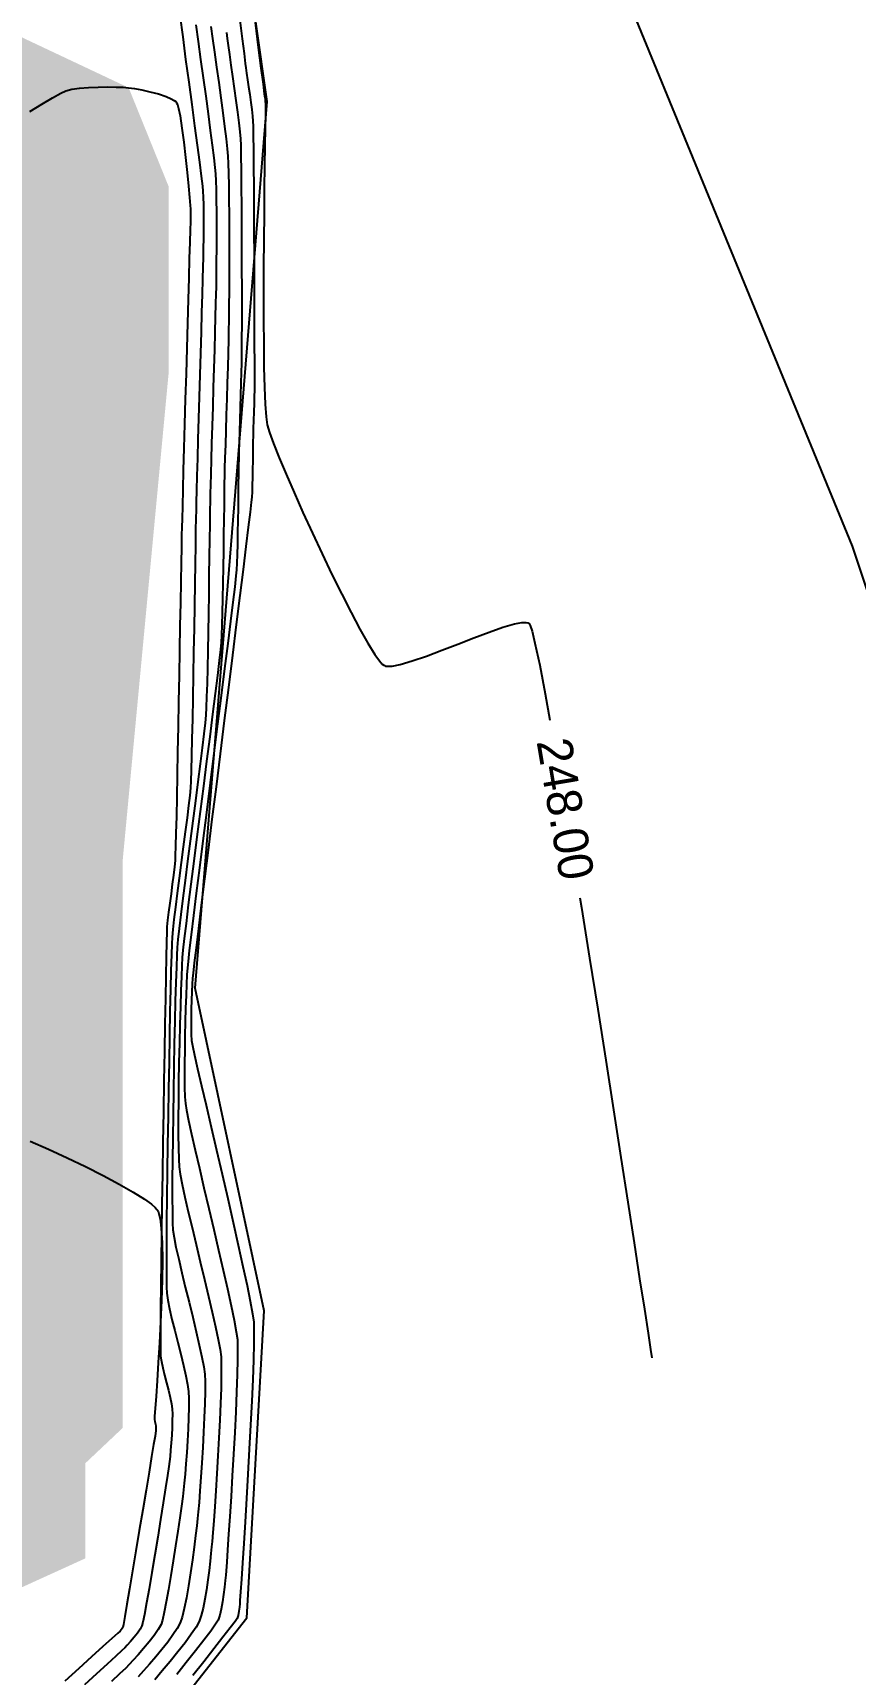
# Model space of a CAD drawing. Header units: metres. Extents: x 708941 to 724052, y 5405153 to 5413472.
# Drawn here: x 710431.5 to 710525.8, y 5412166.7 to 5412354.8 of the extents above; entities that cross this region are included whole.
import ezdxf

# ---------------------------------------------------------------- set-up
doc = ezdxf.new("R2010")
doc.units = ezdxf.units.M
doc.header["$LTSCALE"] = 12.7
doc.header["$MEASUREMENT"] = 0
for name, color, linetype in [('CONT-MJR1', 252, 'Continuous'), ('CONT-MNR1', 251, 'Continuous'), ('contornos2', 7, 'Continuous'), ('poligono colbun', 7, 'Continuous'), ('rio', 251, 'Continuous')]:
    doc.layers.add(name, color=color, linetype=linetype)

msp = doc.modelspace()

# ---------------------------------------------------------------- hatches: boundary and pattern name
at = {"layer": 'rio'}
h = msp.add_hatch(dxfattribs=at)
h.set_pattern_fill('MUDST', color=256, scale=15, style=0)
h.paths.add_polyline_path([(709010.72, 5411936.38), (709004.98, 5411946.45), (709001.25, 5411958.08), (708996.13, 5411975.99), (709012.7, 5411962.98), (709030.78, 5411956.49), (709044.53, 5411951.18), (709074.83, 5411950.28), (709089.61, 5411951.82), (709102.43, 5411952.02), (709123.56, 5411954.63), (709134.73, 5411956.95), (709145.4, 5411956.95), (709168.41, 5411955.62), (709183.3, 5411955.53), (709187.67, 5411955.43), (709193.87, 5411958.4), (709194.56, 5411957.99), (709200.68, 5411965.39), (709203.1, 5411977.2), (709205.58, 5411984.02), (709211.33, 5411990.28), (709223.71, 5411994.78), (709231.07, 5411997.27), (709241.21, 5411994.8), (709265.58, 5411997.08), (709286.39, 5412000.38), (709297.9, 5412001.91), (709315.21, 5411997.24), (709326.72, 5411992.03), (709345.09, 5411985.93), (709355.27, 5411979.45), (709376.46, 5411975.37), (709391.72, 5411975.3), (709413.08, 5411978.61), (709438.83, 5411980.92), (709461.63, 5411986.21), (709475.6, 5411989.01), (709492.86, 5411992.74), (709503.45, 5411993.79), (709515.24, 5411993.79), (709532.63, 5411987.71), (709547.37, 5411983.51), (709564.71, 5411977.95), (709575.63, 5411973.62), (709587.68, 5411967.04), (709601.87, 5411958.6), (709607.56, 5411954.31), (709621.49, 5411940.03), (709647.9, 5411909.14), (709660.4, 5411897.76), (709669.81, 5411887.81), (709676.49, 5411876.15), (709682.2, 5411869.04), (709705.75, 5411878.05), (709736, 5411893.04), (709750.64, 5411899.41), (709758.05, 5411906.33), (709764.85, 5411916.27), (709770.13, 5411926.57), (709778.25, 5411949.25), (709785.66, 5411970.64), (709786.5, 5411979.16), (709785.1, 5411992.95), (709785.1, 5412008.74), (709787.55, 5412022.89), (709795.83, 5412039.06), (709803.3, 5412045.65), (709812.9, 5412054.28), (709814.49, 5412059.03), (709815.9, 5412060.78), (709822.13, 5412063.75), (709825.31, 5412072.01), (709847.55, 5412106.6), (709866.9, 5412128.06), (709875.05, 5412136.05), (709882.93, 5412155.32), (709888.97, 5412168.35), (709893.2, 5412182.51), (709907.24, 5412209.92), (709938.47, 5412236.97), (709971.6, 5412250.13), (709991.71, 5412252.94), (710005.1, 5412261.1), (710014.56, 5412263.33), (710040.82, 5412267.64), (710057.91, 5412266.41), (710076.56, 5412261.93), (710102.9, 5412255.3), (710112.79, 5412247.31), (710119.45, 5412240.72), (710131.28, 5412231.78), (710145.37, 5412209.63), (710149.4, 5412194.25), (710150.27, 5412166.43), (710139.83, 5412142.28), (710130.23, 5412129.69), (710126.33, 5412121.71), (710117.73, 5412100.96), (710114.13, 5412096.47), (710111.94, 5412085.44), (710111.94, 5412063.54), (710117.58, 5412054.18), (710137.74, 5412018.92), (710146.76, 5412008.05), (710171.4, 5411997.24), (710179.97, 5411993.95), (710184.25, 5412001.58), (710190.69, 5412018), (710194.77, 5412034.37), (710197.31, 5412050.49), (710197.31, 5412064.26), (710199.32, 5412079.72), (710201.37, 5412092.19), (710205.73, 5412098.48), (710214.95, 5412120.36), (710219.48, 5412128.98), (710230.13, 5412139.36), (710235.6, 5412142.44), (710241.85, 5412140.68), (710250.27, 5412138.84), (710280.27, 5412139.46), (710296.04, 5412143.18), (710311.35, 5412143.18), (710329.27, 5412144.22), (710333.88, 5412147.83), (710359.32, 5412147.31), (710368.97, 5412148.45), (710370.82, 5412151.38), (710390.46, 5412160.63), (710398.15, 5412171.03), (710408.65, 5412192.1), (710415.95, 5412204.58), (710425.69, 5412246.2), (710427.89, 5412275.36), (710429.04, 5412328.01), (710428.04, 5412335.01), (710422.46, 5412340.84), (710414.39, 5412351.33), (710395.98, 5412353.91), (710387.66, 5412360.04), (710378.34, 5412372.12), (710377.12, 5412383.36), (710377.12, 5412396.81), (710371.6, 5412397.8), (710368.77, 5412410.55), (710362.93, 5412436.03), (710362.93, 5412455.01), (710369.68, 5412482.49), (710374.05, 5412500.93), (710382.11, 5412513.13), (710396.48, 5412526.77), (710413.79, 5412540.1), (710438.62, 5412552.3), (710472.36, 5412570.37), (710507.51, 5412590.61), (710519.7, 5412579.46), (710499.92, 5412572.63), (710480.98, 5412561.98), (710445.54, 5412543.55), (710413.79, 5412532.5), (710411.05, 5412528.12), (710405.76, 5412520.43), (710394.25, 5412506.93), (710388.85, 5412494.92), (710386.47, 5412476.01), (710382.71, 5412446.17), (710388.72, 5412397.62), (710394.97, 5412383.05), (710398.02, 5412368.11), (710411.09, 5412363.15), (710426.51, 5412356), (710442.45, 5412348.49), (710447.05, 5412337.14), (710447.05, 5412315.92), (710441.78, 5412260.07), (710441.78, 5412194.92), (710437.48, 5412190.86), (710437.48, 5412179.96), (710422.82, 5412173.29), (710418.74, 5412164.82), (710409.45, 5412149.84), (710394.78, 5412136.49), (710379.86, 5412129.78), (710371.88, 5412127.03), (710311.73, 5412127.03), (710308.89, 5412124), (710254.14, 5412121.42), (710236.99, 5412126.6), (710229.16, 5412118.66), (710218.68, 5412095.96), (710213.59, 5412055.1), (710203.57, 5412019.88), (710201.34, 5412006.55), (710198.59, 5411993.54), (710194.4, 5411986.49), (710188.54, 5411983.77), (710175.67, 5411983.77), (710136.96, 5411996.55), (710120.35, 5412009.39), (710098.73, 5412043.32), (710098.73, 5412061.02), (710096.67, 5412091.87), (710100.83, 5412110.83), (710110.63, 5412117.13), (710123.77, 5412149.24), (710130.92, 5412166.36), (710128.79, 5412197.14), (710123.8, 5412211.38), (710113.15, 5412223.6), (710085.02, 5412238.46), (710058.13, 5412249.84), (710029.73, 5412249.84), (710015.06, 5412246.32), (710001.6, 5412242.56), (709992.04, 5412242.56), (709972.27, 5412238.6), (709963.64, 5412235.76), (709954.26, 5412232.26), (709954.26, 5412228.55), (709945.86, 5412220.35), (709925.83, 5412192.24), (709917.05, 5412177.32), (709899.37, 5412144.55), (709894.3, 5412133.07), (709891.48, 5412127.42), (709886.71, 5412118.47), (709886.71, 5412100.95), (709884.61, 5412095.01), (709863.2, 5412086.46), (709839.07, 5412054.84), (709818.25, 5412032.92), (709804.19, 5412017.18), (709804.19, 5411995.52), (709809.04, 5411990.11), (709796.13, 5411953.84), (709781.68, 5411916.41), (709768.27, 5411889.66), (709746.93, 5411879.08), (709713.1, 5411863.01), (709689.29, 5411855.41), (709697.02, 5411835.95), (709708.2, 5411825.46), (709725.86, 5411817.9), (709778.24, 5411813.93), (709792.75, 5411813.93), (709806.43, 5411818.64), (709820.66, 5411821.87), (709831.69, 5411824.63), (709853.8, 5411835.25), (709879.02, 5411846.88), (709921.68, 5411861.15), (709947.96, 5411871.32), (709969.09, 5411879.92), (709979.29, 5411886.02), (709982.27, 5411909.39), (709987.23, 5411923.13), (709997.03, 5411933.25), (710000.38, 5411927.93), (710000.38, 5411906.72), (709997.04, 5411893.11), (709991.96, 5411879.15), (709967.58, 5411866.46), (709951.2, 5411859.77), (709918.84, 5411852.05), (709894.39, 5411845.25), (709864.94, 5411830.28), (709840.16, 5411819.17), (709812.7, 5411811), (709801.26, 5411807.45), (709779.31, 5411803.47), (709766.14, 5411803.47), (709756.94, 5411797.7), (709737.23, 5411795.78), (709715.18, 5411796.68), (709708.1, 5411801.85), (709698.23, 5411815.71), (709693.86, 5411826.48), (709676.55, 5411857.93), (709667.66, 5411869.47), (709661.18, 5411881.7), (709649.81, 5411896.98), (709627.11, 5411919.87), (709613.01, 5411936.78), (709604.72, 5411946.98), (709591.67, 5411954.52), (709575.87, 5411964.64), (709557.6, 5411970.47), (709551.42, 5411973.23), (709538.02, 5411976.43), (709518.15, 5411979.68), (709504.01, 5411982), (709494.29, 5411985.04), (709479.8, 5411980.64), (709442.42, 5411967.64), (709425.43, 5411960.31), (709402.9, 5411951.24), (709383.6, 5411945.23), (709362.15, 5411938.26), (709331.55, 5411930.11), (709320.42, 5411924.96), (709306.56, 5411912.14), (709285.88, 5411895.62), (709279.31, 5411870.27), (709273.83, 5411857.41), (709264.69, 5411829.66), (709254.13, 5411801.64), (709246.31, 5411791.25), (709237.29, 5411777.87), (709219.52, 5411767.13), (709208.6, 5411765.29), (709203.92, 5411751.48), (709203.91, 5411735.92), (709205.94, 5411719.08), (709203.34, 5411708.78), (709199.33, 5411696.28), (709197.39, 5411684.19), (709189.35, 5411661.06), (709186.31, 5411649.66), (709173.04, 5411639.59), (709167.53, 5411621.08), (709166.78, 5411600.74), (709164.06, 5411585.63), (709162.73, 5411558.53), (709162.73, 5411546.6), (709165.95, 5411526.5), (709173.44, 5411512.03), (709050.6, 5411667.95), (709021.23, 5411751.02), (709026.33, 5411756.01), (709028.1, 5411762.18), (709028.65, 5411783.35), (709023.38, 5411795.31), (709011.24, 5411823.29), (709005.01, 5411832.77), (709001.76, 5411870.86)])

# ---------------------------------------------------------------- linework, layer by layer
at = {"layer": 'CONT-MJR1', "elevation": 245, "flags": 128}
msp.add_lwpolyline([(710451.87, 5412355.52), (710452.07, 5412354.13), (710452.3, 5412352.55), (710452.54, 5412350.85), (710452.78, 5412349.09), (710453.03, 5412347.32), (710453.26, 5412345.62), (710453.46, 5412344.04), (710453.63, 5412342.64), (710453.76, 5412341.49), (710453.84, 5412340.63), (710453.88, 5412339.82), (710453.91, 5412338.68), (710453.94, 5412337.29), (710453.95, 5412335.69), (710453.96, 5412333.94), (710453.97, 5412332.11), (710453.97, 5412330.24), (710453.97, 5412328.41), (710453.97, 5412326.66), (710453.96, 5412325.05), (710453.95, 5412323.65), (710453.95, 5412322.5), (710453.94, 5412321.68), (710453.92, 5412320.79), (710453.89, 5412319.59), (710453.86, 5412318.12), (710453.81, 5412316.47), (710453.76, 5412314.68), (710453.7, 5412312.83), (710453.65, 5412310.99), (710453.59, 5412309.2), (710453.54, 5412307.55), (710453.5, 5412306.08), (710453.46, 5412304.88), (710453.44, 5412303.99), (710453.42, 5412303.17), (710453.41, 5412302.03), (710453.39, 5412300.62), (710453.36, 5412299.01), (710453.34, 5412297.26), (710453.32, 5412295.42), (710453.29, 5412293.55), (710453.26, 5412291.71), (710453.22, 5412289.95), (710453.19, 5412288.33), (710453.15, 5412286.91), (710453.1, 5412285.75), (710453.06, 5412284.9), (710452.98, 5412284.12), (710452.84, 5412282.84), (710452.63, 5412281.14), (710452.38, 5412279.06), (710452.08, 5412276.69), (710451.75, 5412274.09), (710451.39, 5412271.32), (710451.02, 5412268.44), (710450.65, 5412265.53), (710450.28, 5412262.65), (710449.93, 5412259.86), (710449.59, 5412257.24), (710449.29, 5412254.84), (710449.04, 5412252.73), (710448.83, 5412250.98), (710448.68, 5412249.65), (710448.6, 5412248.81), (710448.55, 5412247.9), (710448.5, 5412246.62), (710448.44, 5412245.02), (710448.38, 5412243.18), (710448.32, 5412241.14), (710448.27, 5412238.99), (710448.22, 5412236.77), (710448.18, 5412234.55), (710448.16, 5412232.4), (710448.14, 5412230.38), (710448.14, 5412228.55), (710448.16, 5412226.97), (710448.19, 5412225.71), (710448.25, 5412224.83), (710448.37, 5412223.98), (710448.6, 5412222.81), (710448.91, 5412221.36), (710449.29, 5412219.69), (710449.72, 5412217.86), (710450.19, 5412215.92), (710450.67, 5412213.93), (710451.15, 5412211.93), (710451.61, 5412209.99), (710452.04, 5412208.17), (710452.41, 5412206.5), (710452.72, 5412205.06), (710452.93, 5412203.89), (710453.05, 5412203.05), (710453.08, 5412202.19), (710453.08, 5412200.97), (710453.05, 5412199.46), (710452.98, 5412197.72), (710452.9, 5412195.81), (710452.8, 5412193.79), (710452.69, 5412191.73), (710452.56, 5412189.68), (710452.44, 5412187.72), (710452.32, 5412185.9), (710452.21, 5412184.28), (710452.11, 5412182.93), (710452.03, 5412181.91), (710451.97, 5412181.28), (710451.89, 5412180.54), (710451.8, 5412179.63), (710451.68, 5412178.59), (710451.54, 5412177.49), (710451.38, 5412176.36), (710451.2, 5412175.28), (710451, 5412174.27), (710450.78, 5412173.4), (710450.54, 5412172.72), (710450.19, 5412172.09), (710449.63, 5412171.27), (710448.92, 5412170.3), (710448.09, 5412169.24), (710447.2, 5412168.15), (710446.31, 5412167.06), (710445.45, 5412166.05)], dxfattribs=at)
at = {"layer": 'CONT-MNR1', "flags": 128}
for points, elevation in [([(710448.32, 5412356.75), (710448.65, 5412354.31), (710448.99, 5412351.74), (710449.35, 5412349.13), (710449.69, 5412346.57), (710450.02, 5412344.13), (710450.31, 5412341.89), (710450.57, 5412339.94), (710450.77, 5412338.35), (710450.91, 5412337.22), (710450.97, 5412336.62), (710451, 5412335.93), (710451.02, 5412335.07), (710451.03, 5412334.1), (710451.04, 5412333.08), (710451.03, 5412332.06), (710451.02, 5412331.09), (710451.01, 5412330.23), (710451.01, 5412329.54), (710450.99, 5412328.99), (710450.97, 5412327.98), (710450.93, 5412326.55), (710450.88, 5412324.79), (710450.82, 5412322.74), (710450.76, 5412320.48), (710450.69, 5412318.08), (710450.62, 5412315.58), (710450.54, 5412313.06), (710450.47, 5412310.58), (710450.4, 5412308.2), (710450.34, 5412305.99), (710450.28, 5412304), (710450.24, 5412302.32), (710450.2, 5412300.99), (710450.18, 5412300.08), (710450.16, 5412299.15), (710450.13, 5412297.78), (710450.1, 5412296.03), (710450.07, 5412293.96), (710450.03, 5412291.65), (710449.99, 5412289.14), (710449.95, 5412286.52), (710449.9, 5412283.84), (710449.85, 5412281.17), (710449.81, 5412278.58), (710449.76, 5412276.13), (710449.71, 5412273.88), (710449.66, 5412271.91), (710449.62, 5412270.27), (710449.58, 5412269.03), (710449.54, 5412268.26), (710449.46, 5412267.39), (710449.33, 5412266.22), (710449.15, 5412264.81), (710448.95, 5412263.21), (710448.72, 5412261.49), (710448.48, 5412259.71), (710448.24, 5412257.92), (710448.02, 5412256.2), (710447.81, 5412254.6), (710447.64, 5412253.19), (710447.51, 5412252.02), (710447.43, 5412251.16), (710447.39, 5412250.4), (710447.35, 5412249.11), (710447.3, 5412247.33), (710447.25, 5412245.16), (710447.19, 5412242.64), (710447.14, 5412239.85), (710447.08, 5412236.87), (710447.02, 5412233.75), (710446.97, 5412230.57), (710446.92, 5412227.39), (710446.87, 5412224.28), (710446.84, 5412221.32), (710446.81, 5412218.57), (710446.79, 5412216.09), (710446.78, 5412213.97), (710446.78, 5412212.26), (710446.79, 5412211.03), (710446.82, 5412210.36), (710446.94, 5412209.56), (710447.15, 5412208.54), (710447.42, 5412207.35), (710447.74, 5412206.06), (710448.08, 5412204.71), (710448.42, 5412203.36), (710448.73, 5412202.06), (710449, 5412200.88), (710449.2, 5412199.87), (710449.31, 5412199.07), (710449.35, 5412198.28), (710449.35, 5412197.26), (710449.32, 5412196.08), (710449.26, 5412194.79), (710449.19, 5412193.44), (710449.11, 5412192.09), (710449.01, 5412190.8), (710448.92, 5412189.61), (710448.83, 5412188.59), (710448.75, 5412187.8), (710448.66, 5412187.05), (710448.51, 5412185.96), (710448.32, 5412184.61), (710448.09, 5412183.07), (710447.83, 5412181.41), (710447.56, 5412179.69), (710447.28, 5412178), (710447.01, 5412176.4), (710446.75, 5412174.97), (710446.52, 5412173.78), (710446.32, 5412172.89), (710446.17, 5412172.39), (710445.85, 5412171.82), (710445.38, 5412171.14), (710444.8, 5412170.39), (710444.17, 5412169.63), (710443.55, 5412168.91), (710442.98, 5412168.28), (710442.53, 5412167.79), (710442.12, 5412167.38), (710441.42, 5412166.72), (710440.5, 5412165.86)], 243), ([(710450.16, 5412355.69), (710450.43, 5412353.77), (710450.71, 5412351.72), (710451, 5412349.62), (710451.29, 5412347.52), (710451.56, 5412345.49), (710451.81, 5412343.6), (710452.03, 5412341.9), (710452.21, 5412340.46), (710452.34, 5412339.35), (710452.41, 5412338.62), (710452.45, 5412337.83), (710452.47, 5412336.81), (710452.49, 5412335.6), (710452.51, 5412334.26), (710452.51, 5412332.84), (710452.51, 5412331.4), (710452.51, 5412329.98), (710452.5, 5412328.64), (710452.49, 5412327.43), (710452.48, 5412326.4), (710452.47, 5412325.61), (710452.46, 5412324.87), (710452.43, 5412323.72), (710452.39, 5412322.22), (710452.34, 5412320.45), (710452.29, 5412318.47), (710452.22, 5412316.34), (710452.16, 5412314.13), (710452.09, 5412311.92), (710452.03, 5412309.75), (710451.97, 5412307.7), (710451.91, 5412305.84), (710451.87, 5412304.23), (710451.83, 5412302.94), (710451.81, 5412302.03), (710451.79, 5412301.19), (710451.77, 5412299.98), (710451.75, 5412298.47), (710451.72, 5412296.7), (710451.69, 5412294.74), (710451.66, 5412292.64), (710451.63, 5412290.46), (710451.6, 5412288.24), (710451.56, 5412286.05), (710451.52, 5412283.95), (710451.48, 5412281.98), (710451.44, 5412280.2), (710451.39, 5412278.67), (710451.35, 5412277.45), (710451.3, 5412276.58), (710451.22, 5412275.7), (710451.08, 5412274.44), (710450.89, 5412272.86), (710450.66, 5412271.01), (710450.39, 5412268.96), (710450.11, 5412266.76), (710449.81, 5412264.47), (710449.51, 5412262.15), (710449.21, 5412259.86), (710448.92, 5412257.66), (710448.66, 5412255.6), (710448.43, 5412253.75), (710448.24, 5412252.15), (710448.1, 5412250.88), (710448.02, 5412249.98), (710447.97, 5412249.08), (710447.92, 5412247.72), (710447.86, 5412245.95), (710447.8, 5412243.85), (710447.74, 5412241.49), (710447.69, 5412238.94), (710447.63, 5412236.26), (710447.58, 5412233.52), (710447.54, 5412230.79), (710447.5, 5412228.13), (710447.48, 5412225.62), (710447.46, 5412223.32), (710447.46, 5412221.3), (710447.47, 5412219.63), (710447.49, 5412218.37), (710447.53, 5412217.6), (710447.66, 5412216.75), (710447.88, 5412215.62), (710448.19, 5412214.25), (710448.55, 5412212.7), (710448.95, 5412211.04), (710449.38, 5412209.32), (710449.8, 5412207.6), (710450.19, 5412205.93), (710450.55, 5412204.39), (710450.85, 5412203.03), (710451.06, 5412201.9), (710451.18, 5412201.06), (710451.21, 5412200.22), (710451.21, 5412199.07), (710451.18, 5412197.67), (710451.12, 5412196.1), (710451.04, 5412194.41), (710450.95, 5412192.66), (710450.84, 5412190.92), (710450.74, 5412189.25), (710450.63, 5412187.72), (710450.53, 5412186.38), (710450.44, 5412185.3), (710450.36, 5412184.54), (710450.27, 5412183.69), (710450.13, 5412182.57), (710449.96, 5412181.25), (710449.76, 5412179.81), (710449.54, 5412178.31), (710449.31, 5412176.83), (710449.07, 5412175.45), (710448.82, 5412174.22), (710448.58, 5412173.24), (710448.35, 5412172.56), (710448.02, 5412171.93), (710447.53, 5412171.19), (710446.94, 5412170.38), (710446.26, 5412169.53), (710445.55, 5412168.67), (710444.84, 5412167.84), (710444.16, 5412167.07), (710443.55, 5412166.4)], 244), ([(710455.19, 5412356.24), (710455.47, 5412354.09), (710455.69, 5412352.41), (710455.83, 5412351.27), (710455.9, 5412350.75), (710455.98, 5412350.15), (710456.09, 5412349.41), (710456.21, 5412348.58), (710456.34, 5412347.7), (710456.46, 5412346.81), (710456.57, 5412345.98), (710456.66, 5412345.24), (710456.71, 5412344.64), (710456.73, 5412344.09), (710456.75, 5412342.98), (710456.76, 5412341.4), (710456.78, 5412339.43), (710456.79, 5412337.15), (710456.81, 5412334.63), (710456.82, 5412331.96), (710456.83, 5412329.21), (710456.84, 5412326.45), (710456.85, 5412323.78), (710456.86, 5412321.26), (710456.86, 5412318.99), (710456.87, 5412317.02), (710456.87, 5412315.45), (710456.87, 5412314.35), (710456.87, 5412313.81), (710456.86, 5412313.14), (710456.84, 5412312.3), (710456.81, 5412311.35), (710456.78, 5412310.37), (710456.75, 5412309.42), (710456.72, 5412308.58), (710456.7, 5412307.91), (710456.69, 5412307.32), (710456.68, 5412306.56), (710456.68, 5412305.7), (710456.67, 5412304.77), (710456.65, 5412303.84), (710456.63, 5412302.95), (710456.61, 5412302.17), (710456.58, 5412301.55), (710456.52, 5412301.01), (710456.38, 5412299.86), (710456.17, 5412298.14), (710455.9, 5412295.93), (710455.58, 5412293.29), (710455.2, 5412290.29), (710454.79, 5412286.99), (710454.35, 5412283.46), (710453.89, 5412279.77), (710453.42, 5412275.98), (710452.94, 5412272.16), (710452.47, 5412268.36), (710452.01, 5412264.66), (710451.57, 5412261.13), (710451.16, 5412257.82), (710450.78, 5412254.81), (710450.46, 5412252.16), (710450.18, 5412249.93), (710449.97, 5412248.2), (710449.84, 5412247.02), (710449.78, 5412246.46), (710449.74, 5412245.76), (710449.69, 5412244.89), (710449.65, 5412243.91), (710449.62, 5412242.88), (710449.61, 5412241.84), (710449.61, 5412240.86), (710449.63, 5412240), (710449.67, 5412239.31), (710449.77, 5412238.73), (710450.01, 5412237.62), (710450.36, 5412236.07), (710450.81, 5412234.13), (710451.33, 5412231.88), (710451.91, 5412229.39), (710452.53, 5412226.73), (710453.17, 5412223.98), (710453.81, 5412221.2), (710454.44, 5412218.47), (710455.03, 5412215.85), (710455.56, 5412213.42), (710456.03, 5412211.25), (710456.4, 5412209.42), (710456.66, 5412207.98), (710456.79, 5412207.02), (710456.82, 5412206.04), (710456.81, 5412204.57), (710456.76, 5412202.69), (710456.68, 5412200.46), (710456.56, 5412197.96), (710456.43, 5412195.27), (710456.28, 5412192.47), (710456.12, 5412189.63), (710455.96, 5412186.84), (710455.8, 5412184.15), (710455.65, 5412181.66), (710455.5, 5412179.44), (710455.38, 5412177.57), (710455.29, 5412176.11), (710455.22, 5412175.15), (710455.19, 5412174.77), (710455.15, 5412174.39), (710455.09, 5412173.9), (710455.01, 5412173.41), (710454.91, 5412173.06), (710454.68, 5412172.73), (710454.11, 5412171.99), (710453.27, 5412170.92), (710452.23, 5412169.6), (710451.06, 5412168.11), (710449.81, 5412166.54)], 247), ([(710456.95, 5412355.96), (710457.32, 5412353.08), (710457.62, 5412350.71), (710457.86, 5412348.91), (710458, 5412347.77), (710458.06, 5412347.35), (710458.09, 5412347.14), (710458.12, 5412346.87), (710458.15, 5412346.65), (710458.14, 5412346.29), (710458.13, 5412345.33), (710458.11, 5412343.83), (710458.08, 5412341.88), (710458.04, 5412339.55), (710458.01, 5412336.92), (710457.98, 5412334.06), (710457.95, 5412331.05), (710457.93, 5412327.97), (710457.92, 5412324.9), (710457.92, 5412321.9), (710457.94, 5412319.06), (710457.97, 5412316.45), (710458.03, 5412314.15), (710458.1, 5412312.24), (710458.21, 5412310.79), (710458.34, 5412309.87), (710458.6, 5412308.99), (710459.07, 5412307.71), (710459.71, 5412306.09), (710460.51, 5412304.2), (710461.43, 5412302.09), (710462.44, 5412299.82), (710463.52, 5412297.46), (710464.64, 5412295.07), (710465.77, 5412292.71), (710466.89, 5412290.45), (710467.97, 5412288.34), (710468.98, 5412286.44), (710469.89, 5412284.82), (710470.68, 5412283.55), (710471.21, 5412282.81), (710471.53, 5412282.45), (710471.71, 5412282.3), (710471.78, 5412282.26), (710471.89, 5412282.22), (710472.15, 5412282.19), (710472.67, 5412282.22), (710473.57, 5412282.39), (710474.97, 5412282.8), (710476.59, 5412283.36), (710478.36, 5412284.03), (710480.2, 5412284.74), (710482.04, 5412285.46), (710483.79, 5412286.11), (710485.37, 5412286.66), (710486.71, 5412287.05), (710487.55, 5412287.21), (710488.02, 5412287.22), (710488.25, 5412287.18), (710488.34, 5412287.13), (710488.39, 5412287.08), (710488.5, 5412286.86), (710488.71, 5412286.22), (710489.05, 5412284.83), (710489.59, 5412282.32), (710490.22, 5412279.04), (710490.77, 5412276.03)], 248), ([(710453.66, 5412354.8), (710453.75, 5412354.14), (710453.86, 5412353.33), (710454.01, 5412352.3), (710454.18, 5412351.09), (710454.37, 5412349.77), (710454.57, 5412348.39), (710454.76, 5412347.01), (710454.93, 5412345.69), (710455.09, 5412344.48), (710455.2, 5412343.45), (710455.28, 5412342.64), (710455.31, 5412341.89), (710455.33, 5412340.67), (710455.36, 5412339.05), (710455.37, 5412337.11), (710455.39, 5412334.94), (710455.4, 5412332.61), (710455.41, 5412330.2), (710455.41, 5412327.79), (710455.42, 5412325.46), (710455.42, 5412323.28), (710455.42, 5412321.34), (710455.41, 5412319.72), (710455.41, 5412318.5), (710455.4, 5412317.74), (710455.39, 5412316.92), (710455.36, 5412315.86), (710455.33, 5412314.62), (710455.29, 5412313.26), (710455.25, 5412311.85), (710455.2, 5412310.43), (710455.16, 5412309.08), (710455.13, 5412307.84), (710455.09, 5412306.78), (710455.07, 5412305.95), (710455.06, 5412305.19), (710455.04, 5412304.2), (710455.03, 5412303.02), (710455.01, 5412301.72), (710455, 5412300.33), (710454.98, 5412298.91), (710454.95, 5412297.52), (710454.93, 5412296.2), (710454.9, 5412295.01), (710454.86, 5412294), (710454.82, 5412293.23), (710454.75, 5412292.55), (710454.61, 5412291.3), (710454.4, 5412289.54), (710454.13, 5412287.36), (710453.81, 5412284.8), (710453.45, 5412281.94), (710453.06, 5412278.85), (710452.65, 5412275.59), (710452.22, 5412272.22), (710451.79, 5412268.82), (710451.37, 5412265.45), (710450.96, 5412262.18), (710450.57, 5412259.08), (710450.21, 5412256.2), (710449.89, 5412253.63), (710449.62, 5412251.41), (710449.41, 5412249.63), (710449.26, 5412248.35), (710449.19, 5412247.63), (710449.14, 5412246.83), (710449.09, 5412245.75), (710449.04, 5412244.46), (710448.99, 5412243.01), (710448.95, 5412241.45), (710448.91, 5412239.84), (710448.88, 5412238.23), (710448.86, 5412236.68), (710448.86, 5412235.23), (710448.87, 5412233.94), (710448.9, 5412232.87), (710448.96, 5412232.07), (710449.08, 5412231.32), (710449.31, 5412230.13), (710449.65, 5412228.59), (710450.07, 5412226.75), (710450.56, 5412224.67), (710451.09, 5412222.42), (710451.65, 5412220.06), (710452.21, 5412217.66), (710452.77, 5412215.28), (710453.3, 5412212.99), (710453.79, 5412210.84), (710454.21, 5412208.91), (710454.55, 5412207.26), (710454.79, 5412205.94), (710454.92, 5412205.03), (710454.95, 5412204.11), (710454.94, 5412202.74), (710454.9, 5412201.02), (710454.83, 5412199), (710454.73, 5412196.76), (710454.61, 5412194.38), (710454.47, 5412191.91), (710454.33, 5412189.44), (710454.19, 5412187.04), (710454.05, 5412184.78), (710453.92, 5412182.72), (710453.8, 5412180.95), (710453.7, 5412179.52), (710453.63, 5412178.53), (710453.58, 5412178.03), (710453.52, 5412177.43), (710453.44, 5412176.68), (710453.34, 5412175.84), (710453.21, 5412174.98), (710453.07, 5412174.15), (710452.91, 5412173.44), (710452.72, 5412172.89), (710452.43, 5412172.42), (710451.86, 5412171.63), (710451.07, 5412170.58), (710450.11, 5412169.35), (710449.05, 5412168.02), (710447.96, 5412166.66)], 246), ([(710431.12, 5412345.76), (710432.51, 5412346.62), (710433.72, 5412347.34), (710434.66, 5412347.87), (710435.26, 5412348.14), (710435.94, 5412348.31), (710436.82, 5412348.43), (710437.85, 5412348.51), (710438.94, 5412348.56), (710440.01, 5412348.58), (710441.01, 5412348.57), (710441.84, 5412348.54), (710442.45, 5412348.49), (710443.11, 5412348.39), (710443.95, 5412348.24), (710444.9, 5412348.02), (710445.86, 5412347.77), (710446.75, 5412347.48), (710447.33, 5412347.22), (710447.68, 5412347.02), (710447.85, 5412346.89), (710447.91, 5412346.82), (710447.95, 5412346.76), (710448.04, 5412346.56), (710448.17, 5412346.11), (710448.35, 5412345.26), (710448.56, 5412343.87), (710448.78, 5412342.24), (710448.98, 5412340.5), (710449.16, 5412338.78), (710449.31, 5412337.2), (710449.43, 5412335.9), (710449.5, 5412334.99), (710449.53, 5412334.61), (710449.54, 5412334.36), (710449.54, 5412334.04), (710449.54, 5412333.73), (710449.54, 5412333.48), (710449.53, 5412333.13), (710449.5, 5412332.2), (710449.46, 5412330.78), (710449.41, 5412328.93), (710449.35, 5412326.72), (710449.28, 5412324.22), (710449.2, 5412321.51), (710449.12, 5412318.65), (710449.04, 5412315.72), (710448.95, 5412312.79), (710448.87, 5412309.92), (710448.79, 5412307.19), (710448.72, 5412304.67), (710448.66, 5412302.43), (710448.61, 5412300.55), (710448.57, 5412299.09), (710448.54, 5412298.12), (710448.52, 5412297.2), (710448.5, 5412295.82), (710448.46, 5412294.03), (710448.42, 5412291.89), (710448.38, 5412289.47), (710448.33, 5412286.83), (710448.28, 5412284.03), (710448.23, 5412281.12), (710448.17, 5412278.17), (710448.12, 5412275.25), (710448.06, 5412272.4), (710448.01, 5412269.7), (710447.96, 5412267.21), (710447.92, 5412264.98), (710447.87, 5412263.07), (710447.84, 5412261.56), (710447.8, 5412260.49), (710447.78, 5412259.93), (710447.71, 5412259.19), (710447.6, 5412258.27), (710447.46, 5412257.23), (710447.31, 5412256.13), (710447.16, 5412255.04), (710447.02, 5412254), (710446.91, 5412253.08), (710446.84, 5412252.33), (710446.82, 5412251.76), (710446.79, 5412250.58), (710446.75, 5412248.87), (710446.71, 5412246.7), (710446.66, 5412244.12), (710446.61, 5412241.21), (710446.55, 5412238.04), (710446.49, 5412234.67), (710446.44, 5412231.17), (710446.38, 5412227.6), (710446.33, 5412224.04), (710446.27, 5412220.54), (710446.23, 5412217.19), (710446.19, 5412214.03), (710446.15, 5412211.15), (710446.12, 5412208.6), (710446.1, 5412206.46), (710446.09, 5412204.79), (710446.1, 5412203.65), (710446.11, 5412203.12), (710446.2, 5412202.53), (710446.36, 5412201.79), (710446.56, 5412200.97), (710446.78, 5412200.09), (710447.01, 5412199.22), (710447.2, 5412198.4), (710447.36, 5412197.67), (710447.44, 5412197.09), (710447.47, 5412196.5), (710447.46, 5412195.77), (710447.43, 5412194.95), (710447.39, 5412194.07), (710447.33, 5412193.2), (710447.27, 5412192.37), (710447.2, 5412191.64), (710447.14, 5412191.06), (710447.07, 5412190.49), (710446.91, 5412189.45), (710446.69, 5412188.04), (710446.42, 5412186.34), (710446.11, 5412184.43), (710445.78, 5412182.41), (710445.44, 5412180.35), (710445.11, 5412178.35), (710444.79, 5412176.49), (710444.51, 5412174.86), (710444.27, 5412173.55), (710444.09, 5412172.64), (710443.98, 5412172.22), (710443.77, 5412171.85), (710443.45, 5412171.41), (710443.07, 5412170.93), (710442.66, 5412170.45), (710442.29, 5412170.03), (710442, 5412169.71), (710441.67, 5412169.4), (710440.97, 5412168.75), (710439.98, 5412167.84), (710438.76, 5412166.73), (710437.4, 5412165.49)], 242), ([(710494.21, 5412255.65), (710494.39, 5412254.55), (710495.32, 5412248.74), (710496.25, 5412242.88), (710497.17, 5412237.05), (710498.06, 5412231.36), (710498.91, 5412225.91), (710499.7, 5412220.79), (710500.42, 5412216.12), (710501.05, 5412212), (710501.59, 5412208.51), (710502.01, 5412205.78), (710502.3, 5412203.89), (710502.45, 5412202.95)], 248), ([(710431.15, 5412227.79), (710433.27, 5412226.86), (710435.42, 5412225.87), (710437.52, 5412224.86), (710439.53, 5412223.84), (710441.36, 5412222.86), (710442.97, 5412221.94), (710444.28, 5412221.11), (710445.07, 5412220.54), (710445.49, 5412220.17), (710445.69, 5412219.96), (710445.75, 5412219.86), (710445.82, 5412219.75), (710445.92, 5412219.46), (710446.06, 5412218.87), (710446.19, 5412217.82), (710446.29, 5412216.13), (710446.32, 5412214.13), (710446.29, 5412211.89), (710446.22, 5412209.51), (710446.12, 5412207.07), (710445.99, 5412204.67), (710445.85, 5412202.39), (710445.72, 5412200.31), (710445.59, 5412198.54), (710445.49, 5412197.15), (710445.42, 5412196.24), (710445.4, 5412195.89), (710445.45, 5412195.64), (710445.52, 5412195.34), (710445.57, 5412195.1), (710445.57, 5412194.86), (710445.55, 5412194.56), (710445.53, 5412194.31), (710445.48, 5412193.96), (710445.32, 5412193.03), (710445.09, 5412191.63), (710444.79, 5412189.84), (710444.45, 5412187.77), (710444.07, 5412185.51), (710443.67, 5412183.16), (710443.28, 5412180.81), (710442.9, 5412178.55), (710442.55, 5412176.48), (710442.25, 5412174.71), (710442.02, 5412173.31), (710441.86, 5412172.4), (710441.8, 5412172.06), (710441.71, 5412171.92), (710441.58, 5412171.76), (710441.47, 5412171.64), (710441.21, 5412171.4), (710440.53, 5412170.79), (710439.51, 5412169.86), (710438.21, 5412168.69), (710436.73, 5412167.35), (710435.13, 5412165.9)], 241)]:
    msp.add_lwpolyline(points, dxfattribs=dict(at, elevation=elevation))
at = {"layer": 'contornos2', "color": 30}
msp.add_lwpolyline([(710103.94, 5411962.9), (710142.97, 5411964.63), (710165.66, 5411963.68), (710193.89, 5411969.39), (710215.78, 5411986.64), (710230.3, 5412006.37), (710258.88, 5412026.29), (710272.09, 5412049.72), (710299.28, 5412082.67), (710363.13, 5412095.59), (710390.6, 5412102.77), (710421.45, 5412134.07), (710428.83, 5412151.02), (710444.93, 5412159.07), (710456, 5412173.14), (710458.01, 5412208.32), (710450.08, 5412245.32), (710450.08, 5412245.32), (710458.34, 5412346.91), (710449.35, 5412410.04)], dxfattribs=at)
at = {"layer": 'poligono colbun', "color": 252, "linetype": 'Continuous'}
msp.add_lwpolyline([(710680.57, 5412661.16), (710749.55, 5412633.78), (710672.84, 5412521.48), (710591.85, 5412501.1), (710569.48, 5412503.18), (710545.27, 5412510.5), (710535.63, 5412499.99), (710482.02, 5412401.56), (710525.42, 5412295.94), (710537.45, 5412259.96), (710556.21, 5412203.44), (710581.34, 5412134.03), (710603.17, 5412080.93), (710634.57, 5412017.81), (710573.1, 5411968.4), (710503.78, 5411906.89), (710265.44, 5411723.21), (710082.77, 5411586.69), (709941.61, 5411481.35), (709909.89, 5411479.81), (709854.1, 5411506.46), (709655.99, 5411275.74), (709654.54, 5411277.23)], dxfattribs=at)

# ---------------------------------------------------------------- texts
at = {"layer": 'CONT-MNR1', "insert": (710492.53, 5412265.85, 248), "char_height": 4, "attachment_point": 5, "rotation": 279.6226}
msp.add_mtext('{248.00}', dxfattribs=at)

doc.saveas('drawing.dxf')
